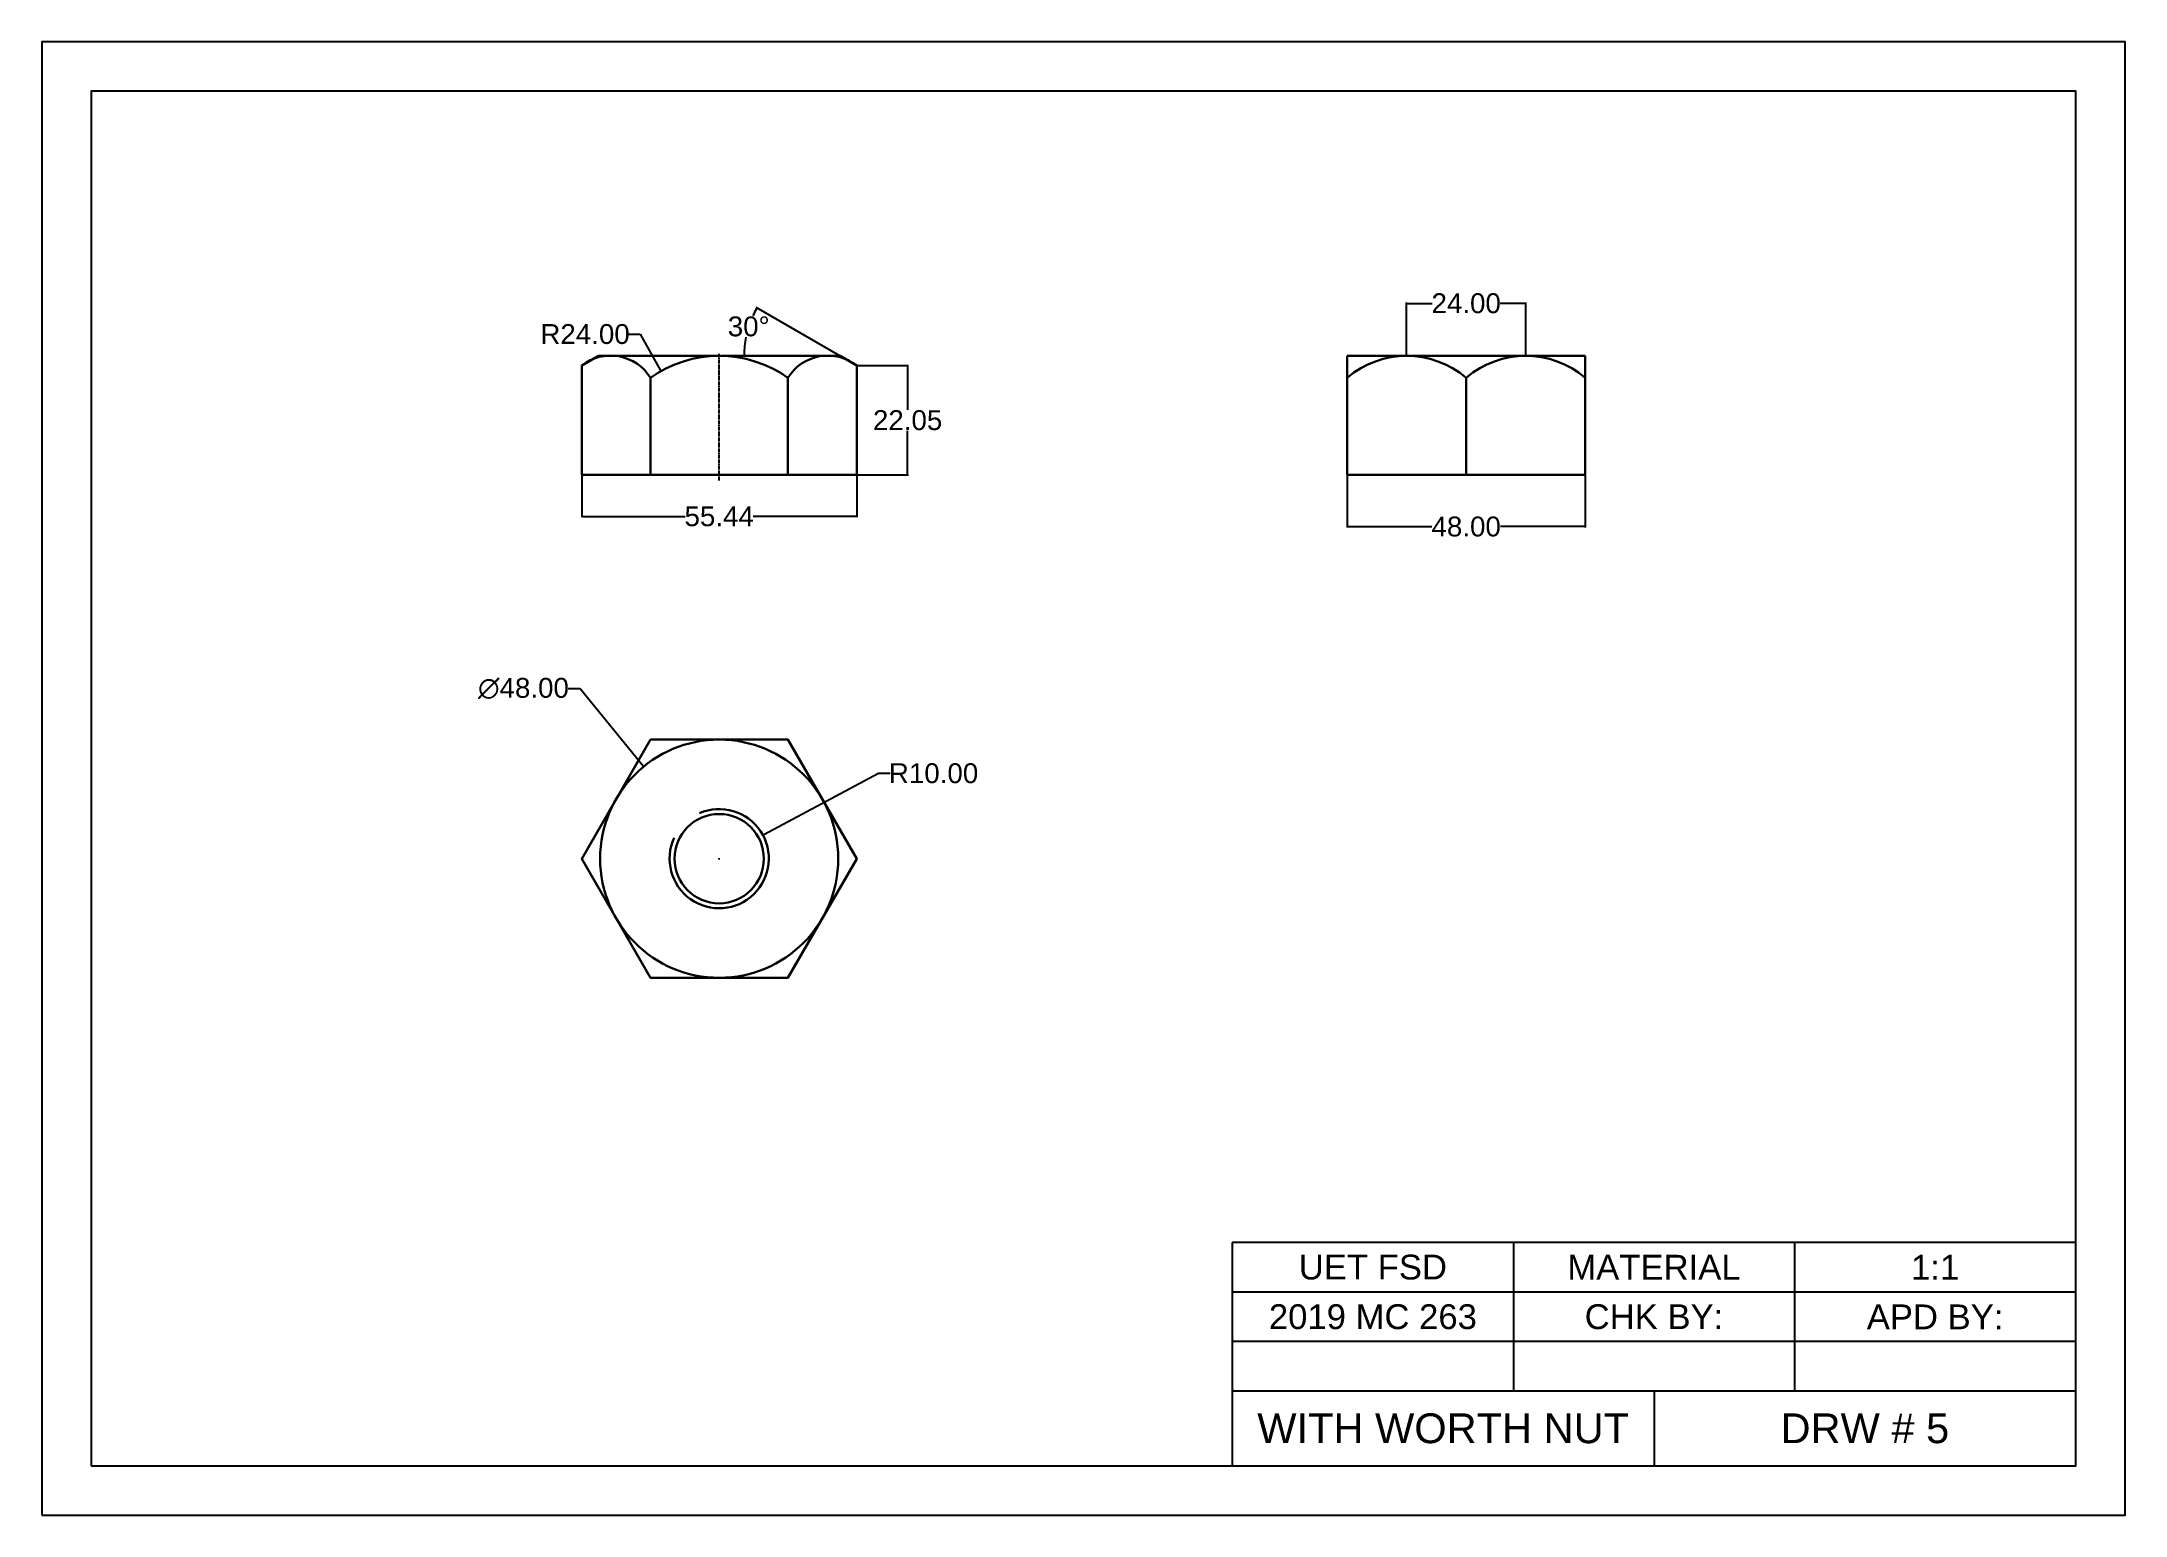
# Model space of a CAD drawing. Header units: millimetres. Extents: x 10 to 430, y 54 to 351.
import ezdxf

# ---------------------------------------------------------------- set-up
doc = ezdxf.new("R2010")
doc.units = ezdxf.units.MM
doc.header["$MEASUREMENT"] = 0
doc.linetypes.add('CENTER2', pattern=[1.125, 0.75, -0.125, 0.125, -0.125])
doc.styles.get("Standard").update_dxf_attribs({"font": 'arial.ttf'})
doc.dimstyles.get("Standard").update_dxf_attribs({"dimtxt": 4, "dimasz": 0.18, "dimexe": 0.18, "dimexo": 0.0625, "dimgap": 0.09, "dimtad": 0, "dimtih": 1, "dimtoh": 1, "dimzin": 0, "dimdsep": 46, "dimtxsty": 'Standard', "dimcen": 0.09, "dimadec": 0, "dimazin": 0, "dimtfac": 1, "dimtofl": 0, "dimtmove": 0, "dimatfit": 3, "dimfxl": 1, "dimtolj": 1, "dimtzin": 0, "dimarcsym": 0})

# ---------------------------------------------------------------- blocks, each defined once
blk = doc.blocks.new('*D1')
at = {"color": 0, "lineweight": -2, "transparency": 16777216}
for p, q in [((174.29, 285.58), (184.66, 285.58)), ((184.48, 285.4), (184.48, 276.69)), ((184.48, 263.71), (184.48, 272.42)), ((174.29, 263.53), (184.66, 263.53))]:
    blk.add_line(p, q, dxfattribs=at)
at = {"color": 0, "transparency": 16777216}
for points in [[(184.45, 285.4), (184.51, 285.4), (184.48, 285.58)], [(184.45, 263.71), (184.51, 263.71), (184.48, 263.53)]]:
    blk.add_solid(points, dxfattribs=at)
at = {"layer": 'Defpoints', "color": 0, "transparency": 16777216}
for p in [(174.22, 285.58), (174.22, 263.53), (184.48, 263.53)]:
    blk.add_point(p, dxfattribs=at)
at = {"color": 0, "transparency": 16777216, "insert": (184.48, 274.56), "char_height": 4, "attachment_point": 5}
blk.add_mtext('\\A1;22.05', dxfattribs=at)
blk = doc.blocks.new('*D2')
at = {"color": 0, "lineweight": -2, "transparency": 16777216}
blk.add_line((170.8, 287.56), (153.96, 297.28), dxfattribs=at)
for start, end in [(150.5335, 155.3677), (168.6947, 179.4665)]:
    blk.add_arc((170.85, 287.53), 19.33, start, end, dxfattribs=at)
at = {"color": 0, "transparency": 16777216}
for points in [[(154, 297.05), (154.05, 297.02), (154.11, 297.19)], [(151.55, 287.71), (151.49, 287.71), (151.52, 287.53)]]:
    blk.add_solid(points, dxfattribs=at)
at = {"layer": 'Defpoints', "color": 0, "transparency": 16777216}
for p in [(151.82, 290.89), (146.85, 287.53), (170.85, 287.53), (170.85, 287.53), (174.22, 285.58)]:
    blk.add_point(p, dxfattribs=at)
at = {"color": 0, "transparency": 16777216, "insert": (152.45, 293.45), "char_height": 4, "attachment_point": 5}
blk.add_mtext('\\A1;30°', dxfattribs=at)
blk = doc.blocks.new('*D3')
at = {"color": 0, "lineweight": -2, "transparency": 16777216}
for p, q in [((118.78, 263.47), (118.78, 255)), ((174.22, 263.47), (174.22, 255)), ((118.96, 255.18), (139.67, 255.18)), ((174.04, 255.18), (153.33, 255.18))]:
    blk.add_line(p, q, dxfattribs=at)
at = {"color": 0, "transparency": 16777216}
for points in [[(118.96, 255.21), (118.96, 255.15), (118.78, 255.18)], [(174.04, 255.21), (174.04, 255.15), (174.22, 255.18)]]:
    blk.add_solid(points, dxfattribs=at)
at = {"layer": 'Defpoints', "color": 0, "transparency": 16777216}
for p in [(118.78, 263.53), (174.22, 263.53), (118.78, 255.18)]:
    blk.add_point(p, dxfattribs=at)
at = {"color": 0, "transparency": 16777216, "insert": (146.5, 255.18), "char_height": 4, "attachment_point": 5}
blk.add_mtext('\\A1;55.44', dxfattribs=at)
blk = doc.blocks.new('*D4')
at = {"color": 0, "lineweight": -2, "transparency": 16777216}
for p, q in [((128.21, 291.91), (130.55, 291.91)), ((130.55, 291.91), (134.65, 284.61)), ((146.41, 263.53), (146.59, 263.53)), ((146.5, 263.44), (146.5, 263.62))]:
    blk.add_line(p, q, dxfattribs=at)
at = {"color": 0, "transparency": 16777216}
blk.add_solid([(134.68, 284.63), (134.63, 284.6), (134.74, 284.45)], dxfattribs=at)
at = {"layer": 'Defpoints', "color": 0, "transparency": 16777216}
for p in [(134.74, 284.45), (146.5, 263.53)]:
    blk.add_point(p, dxfattribs=at)
at = {"color": 0, "transparency": 16777216, "insert": (119.46, 291.91), "char_height": 4, "attachment_point": 5}
blk.add_mtext('\\A1;R24.00', dxfattribs=at)
blk = doc.blocks.new('*U5')
at = {"color": 0, "linetype": 'CENTER2', "transparency": 16777216}
blk.add_line((0, -10.89), (0, 14.7), dxfattribs=at)
blk = doc.blocks.new('*D7')
at = {"color": 0, "lineweight": -2, "transparency": 16777216}
for p, q in [((285.07, 287.59), (285.07, 298.3)), ((309.07, 287.59), (309.07, 298.3)), ((285.25, 298.12), (290.21, 298.12)), ((308.89, 298.12), (303.94, 298.12))]:
    blk.add_line(p, q, dxfattribs=at)
at = {"color": 0, "transparency": 16777216}
for points in [[(285.25, 298.15), (285.25, 298.09), (285.07, 298.12)], [(308.89, 298.15), (308.89, 298.09), (309.07, 298.12)]]:
    blk.add_solid(points, dxfattribs=at)
at = {"layer": 'Defpoints', "color": 0, "transparency": 16777216}
for p in [(309.07, 298.12), (285.07, 287.53), (309.07, 287.53)]:
    blk.add_point(p, dxfattribs=at)
at = {"color": 0, "transparency": 16777216, "insert": (297.07, 298.12), "char_height": 4, "attachment_point": 5}
blk.add_mtext('\\A1;24.00', dxfattribs=at)
blk = doc.blocks.new('*D8')
at = {"color": 0, "lineweight": -2, "transparency": 16777216}
for p, q in [((273.07, 263.47), (273.07, 252.94)), ((321.07, 263.47), (321.07, 252.94)), ((273.25, 253.12), (290.16, 253.12)), ((320.89, 253.12), (303.99, 253.12))]:
    blk.add_line(p, q, dxfattribs=at)
at = {"color": 0, "transparency": 16777216}
for points in [[(273.25, 253.15), (273.25, 253.09), (273.07, 253.12)], [(320.89, 253.15), (320.89, 253.09), (321.07, 253.12)]]:
    blk.add_solid(points, dxfattribs=at)
at = {"layer": 'Defpoints', "color": 0, "transparency": 16777216}
for p in [(273.07, 263.53), (321.07, 263.53), (321.07, 253.12)]:
    blk.add_point(p, dxfattribs=at)
at = {"color": 0, "transparency": 16777216, "insert": (297.07, 253.12), "char_height": 4, "attachment_point": 5}
blk.add_mtext('\\A1;48.00', dxfattribs=at)
blk = doc.blocks.new('*D9')
at = {"color": 0, "lineweight": -2, "transparency": 16777216}
for p, q in [((178.62, 203.4), (155.48, 191.01)), ((180.96, 203.4), (178.62, 203.4)), ((146.41, 186.2), (146.59, 186.2)), ((146.5, 186.11), (146.5, 186.29))]:
    blk.add_line(p, q, dxfattribs=at)
at = {"color": 0, "transparency": 16777216}
blk.add_solid([(155.46, 191.03), (155.49, 190.98), (155.32, 190.92)], dxfattribs=at)
at = {"layer": 'Defpoints', "color": 0, "transparency": 16777216}
for p in [(155.32, 190.92), (146.5, 186.2)]:
    blk.add_point(p, dxfattribs=at)
at = {"color": 0, "transparency": 16777216, "insert": (189.71, 203.4), "char_height": 4, "attachment_point": 5}
blk.add_mtext('\\A1;R10.00', dxfattribs=at)
blk = doc.blocks.new('*D10')
at = {"color": 0, "lineweight": -2, "transparency": 16777216}
for p, q in [((116.06, 220.5), (118.47, 220.5)), ((118.47, 220.5), (131.2, 204.92)), ((146.41, 186.2), (146.59, 186.2)), ((146.5, 186.11), (146.5, 186.29))]:
    blk.add_line(p, q, dxfattribs=at)
at = {"color": 0, "transparency": 16777216}
blk.add_solid([(131.23, 204.94), (131.18, 204.9), (131.32, 204.78)], dxfattribs=at)
at = {"layer": 'Defpoints', "color": 0, "transparency": 16777216}
for p in [(131.32, 204.78), (161.69, 167.62)]:
    blk.add_point(p, dxfattribs=at)
at = {"color": 0, "transparency": 16777216, "insert": (107.05, 220.5), "char_height": 4, "attachment_point": 5}
blk.add_mtext('\\A1;∅48.00', dxfattribs=at)

msp = doc.modelspace()

# ---------------------------------------------------------------- linework, layer by layer
at = {"lineweight": 30}
for p, q in [((122.149, 287.529), (118.783, 285.586)), ((146.149, 287.529), (122.149, 287.529)), ((146.853, 287.529), (170.853, 287.529)), ((170.853, 287.529), (174.223, 285.584)), ((273.073, 283.126), (273.073, 287.529)), ((285.073, 287.529), (273.073, 287.529)), ((285.073, 287.529), (309.073, 287.529)), ((309.073, 287.529), (321.073, 287.529)), ((321.073, 283.126), (321.073, 287.529)), ((118.783, 285.586), (118.783, 263.529)), ((132.646, 263.529), (132.646, 283.129)), ((160.359, 263.529), (160.359, 283.126)), ((174.223, 285.584), (174.223, 263.529)), ((273.073, 263.529), (273.073, 283.126)), ((297.073, 263.529), (297.073, 283.126)), ((321.073, 263.529), (321.073, 283.126)), ((118.783, 263.529), (174.223, 263.529)), ((273.073, 263.529), (321.073, 263.529))]:
    msp.add_line(p, q, dxfattribs=at)
for p, q in [((122.149, 287.529), (170.853, 287.529)), ((419.933, 108.859), (249.933, 108.859)), ((249.933, 108.859), (249.933, 63.859)), ((306.593, 108.859), (306.593, 78.859)), ((363.253, 108.859), (363.253, 78.859)), ((419.933, 98.859), (249.933, 98.859)), ((419.933, 88.859), (249.933, 88.859)), ((419.933, 78.859), (249.933, 78.859)), ((334.933, 78.859), (334.933, 63.859))]:
    msp.add_line(p, q)
for points in [[(9.933, 53.859), (429.933, 53.859), (429.933, 350.859), (9.933, 350.859)], [(19.933, 63.859), (419.933, 63.859), (419.933, 340.859), (19.933, 340.859)]]:
    msp.add_lwpolyline(points, close=True)
msp.add_lwpolyline([(132.646, 210.199), (118.79, 186.199), (132.646, 162.199), (160.359, 162.199), (174.216, 186.199), (160.359, 210.199)], close=True, dxfattribs=at)
for radius in [24, 9]:
    msp.add_circle((146.503, 186.199), radius, dxfattribs=at)
for centre, radius, start, end in [((124.609, 278.137), 9.457, 31.84332, 128.02871), ((146.501, 263.532), 24, 54.72941, 125.25819), ((168.393, 278.136), 9.458, 51.94881, 148.1535), ((285.073, 268.975), 18.554, 49.70214, 130.29786), ((309.073, 268.975), 18.554, 49.70214, 130.29786), ((146.503, 186.199), 10, 155, 113.44286)]:
    msp.add_arc(centre, radius, start, end, dxfattribs=at)

# ---------------------------------------------------------------- block references
at = {"linetype": 'CENTER2'}
msp.add_blockref('*U5', (146.503, 273.329), dxfattribs=at)

# ---------------------------------------------------------------- texts
at = {"attachment_point": 5}
for s, width, insert, char_height in [('UET FSD', 56.66, (278.263, 103.859), 5), ('MATERIAL', 56.66, (334.923, 103.859), 5), ('1:1', 56.68, (391.593, 103.859), 5), ('2019 MC 263', 56.66, (278.263, 93.859), 5), ('CHK BY:', 56.66, (334.923, 93.859), 5), ('APD BY:', 56.68, (391.593, 93.859), 5), ('WITH WORTH NUT', 85, (292.433, 71.359), 6), ('DRW # 5', 85, (377.433, 71.359), 6)]:
    msp.add_mtext_dynamic_manual_height_columns(s, width=width, gutter_width=1, heights=[0], dxfattribs=dict(at, insert=insert, char_height=char_height))

# ---------------------------------------------------------------- dimensions: what is measured, and where the dimension line sits
for base, p1, p2, picture, middle in [((309.073, 298.123), (285.073, 287.529), (309.073, 287.529), '*D7', (297.073, 298.123)), ((118.783, 255.185), (174.223, 263.529), (118.783, 263.529), '*D3', (146.503, 255.185)), ((321.073, 253.124), (273.073, 263.529), (321.073, 263.529), '*D8', (297.073, 253.124))]:
    dim = msp.add_linear_dim(base=base, p1=p1, p2=p2, dimstyle='Standard')
    dim.commit()
    dim.dimension.update_dxf_attribs({"geometry": picture, "text_midpoint": middle})
for center, mpoint, picture, middle in [((146.501, 263.532), (134.741, 284.454), '*D4', (119.46, 291.91)), ((146.503, 186.199), (155.318, 190.92), '*D9', (189.706, 203.396))]:
    dim = msp.add_radius_dim(center=center, mpoint=mpoint, dimstyle='Standard')
    dim.commit()
    dim.dimension.update_dxf_attribs({"geometry": picture, "text_midpoint": middle, "dimtype": 164})
dim = msp.add_angular_dim_2l(base=(151.816, 290.886), line1=((146.853, 287.529), (170.853, 287.529)), line2=((170.853, 287.529), (174.223, 285.584)), dimstyle='Standard')
dim.commit()
dim.dimension.update_dxf_attribs({"geometry": '*D2', "text_midpoint": (152.452, 293.453), "dimtype": 162})
dim = msp.add_linear_dim(base=(184.4818, 263.5294), p1=(174.2229, 285.5837), p2=(174.2229, 263.5294), angle=90, dimstyle='Standard')
dim.commit()
dim.dimension.update_dxf_attribs({"geometry": '*D1', "text_midpoint": (184.4818, 274.5566)})
dim = msp.add_diameter_dim_2p(p1=(161.69, 167.616), p2=(131.316, 204.783), dimstyle='Standard')
dim.commit()
dim.dimension.update_dxf_attribs({"geometry": '*D10', "text_midpoint": (107.052, 220.502), "dimtype": 163})

doc.saveas('drawing.dxf')
